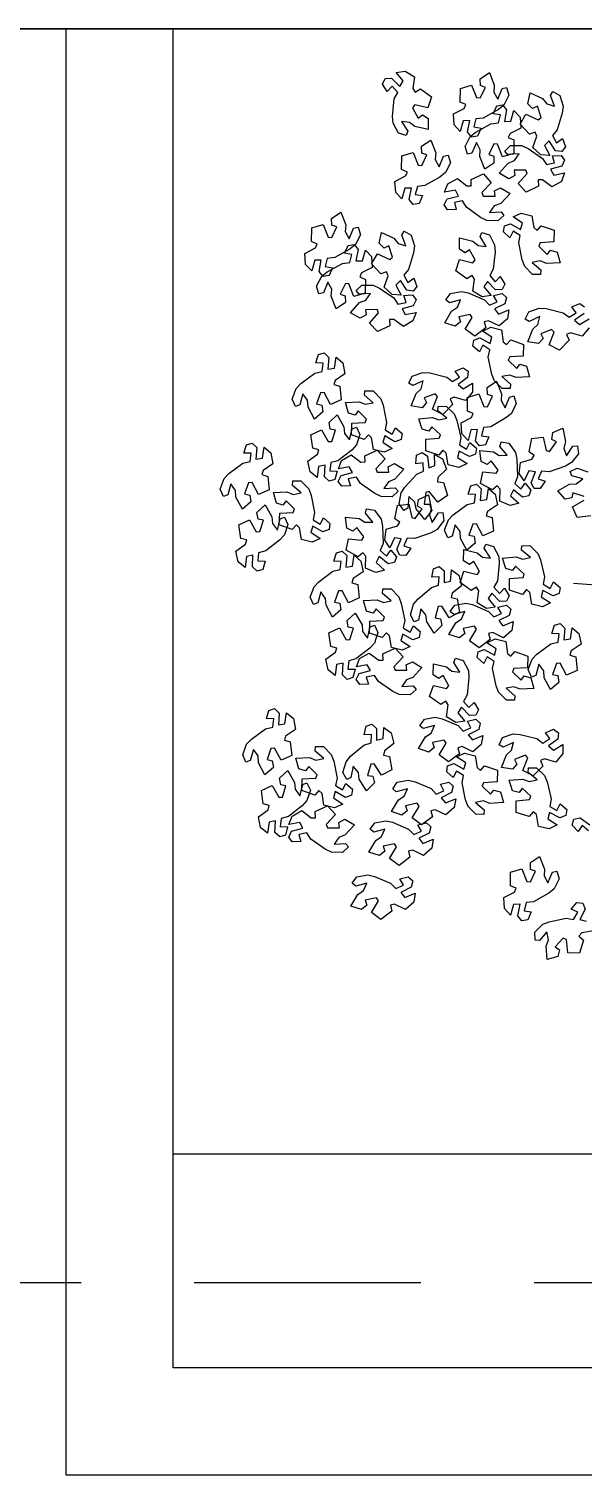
# Model space of a CAD drawing. Header units: centimetres. Extents: x 2004 to 13885, y -3131 to 5891.
# Drawn here: x 2764 to 2919.3, y 4113.3 to 4518.3 of the extents above; entities that cross this region are included whole.
import ezdxf

# ---------------------------------------------------------------- set-up
doc = ezdxf.new("R2010")
doc.units = ezdxf.units.CM
doc.linetypes.add('DASHED2', pattern=[9.525, 6.35, -3.175])
doc.layers.add('alberi', color=74, linetype='Continuous')

msp = doc.modelspace()

# ---------------------------------------------------------------- linework, layer by layer
for p, q in [((2004.42, 4518.3), (4004.42, 4518.3)), ((2854.42, 4518.3), (2354.42, 4518.3)), ((3004.42, 4518.3), (2504.42, 4518.3)), ((2774.42, 4113.3), (2774.42, 4518.3)), ((2904.42, 4518.3), (2804.42, 4518.3)), ((3004.42, 4518.3), (2904.42, 4518.3)), ((2804.42, 4203.3), (3154.42, 4203.3))]:
    msp.add_line(p, q)
at = {"linetype": 'DASHED2', "ltscale": 10}
msp.add_line((2143.61, 4167.23), (3877.69, 4167.23), dxfattribs=at)
for points in [[(3154.42, 4143.3), (3154.42, 4143.3), (2804.42, 4143.3), (2804.42, 4518.3)], [(3184.42, 4113.3), (3184.42, 4113.3), (2774.42, 4113.3), (2774.42, 4113.3)]]:
    msp.add_lwpolyline(points)
at = {"layer": 'alberi'}
for points in [[(2867.59, 4489.12), (2866.11, 4491.87), (2865.95, 4493.82), (2866.38, 4498.69), (2867.37, 4500.53), (2865.83, 4502.28), (2864.41, 4500.79), (2863.12, 4502.86), (2863.84, 4504.38), (2865.65, 4504.51), (2865.65, 4504.51), (2867.94, 4502.17), (2868.94, 4503.73), (2866.93, 4506.11), (2869.42, 4506.49), (2872.07, 4504.91), (2871.63, 4501.59), (2872.27, 4500.56), (2873.74, 4501.49), (2873.74, 4501.49), (2876.86, 4499.27), (2875.85, 4496.16), (2872.14, 4497.01), (2871.5, 4496.21), (2873.14, 4493.35), (2874.33, 4494.23), (2875.95, 4493.2), (2875.92, 4490.09), (2872.21, 4490.95), (2870.71, 4492.14), (2868.45, 4492.36), (2870.21, 4489.66), (2869.74, 4488.46)], [(2898.57, 4499.75), (2897.14, 4496.98), (2895.62, 4495.74), (2891.36, 4493.35), (2889.28, 4493.12), (2888.71, 4490.86), (2890.74, 4490.53), (2889.77, 4488.3), (2888.1, 4488.03), (2886.97, 4489.45), (2886.97, 4489.45), (2887.61, 4492.66), (2885.76, 4492.6), (2884.93, 4489.6), (2883.21, 4491.44), (2883.02, 4494.52), (2886, 4496.03), (2886.48, 4497.15), (2884.89, 4497.83), (2884.89, 4497.83), (2884.95, 4501.66), (2888.09, 4502.59), (2889.49, 4499.05), (2890.51, 4498.97), (2891.95, 4501.94), (2890.54, 4502.42), (2890.48, 4504.34), (2893.06, 4506.07), (2894.45, 4502.53), (2894.32, 4500.62), (2895.41, 4498.63), (2896.64, 4501.61), (2897.9, 4501.9)], [(2912.83, 4499.64), (2913.73, 4496.65), (2913.48, 4494.71), (2912.07, 4490.03), (2910.72, 4488.43), (2911.87, 4486.4), (2913.57, 4487.57), (2914.41, 4485.28), (2913.39, 4483.94), (2911.59, 4484.18), (2911.59, 4484.18), (2909.83, 4486.94), (2908.54, 4485.61), (2910.02, 4482.87), (2907.5, 4483.01), (2905.23, 4485.1), (2906.33, 4488.25), (2905.92, 4489.4), (2904.29, 4488.79), (2904.29, 4488.79), (2901.69, 4491.6), (2903.31, 4494.44), (2906.77, 4492.85), (2907.56, 4493.5), (2906.54, 4496.64), (2905.2, 4496.01), (2903.82, 4497.35), (2904.48, 4500.39), (2907.94, 4498.8), (2909.16, 4497.33), (2911.33, 4496.65), (2910.16, 4499.65), (2910.86, 4500.73)], [(2886.28, 4485.36), (2887.71, 4488.13), (2889.24, 4489.36), (2893.51, 4491.74), (2895.59, 4491.96), (2896.17, 4494.22), (2894.14, 4494.55), (2895.12, 4496.78), (2896.79, 4497.04), (2897.91, 4495.62), (2897.91, 4495.62), (2897.27, 4492.41), (2899.12, 4492.46), (2899.95, 4495.47), (2901.67, 4493.62), (2901.85, 4490.54), (2898.87, 4489.04), (2898.38, 4487.92), (2899.97, 4487.23), (2899.97, 4487.23), (2899.89, 4483.4), (2896.75, 4482.49), (2895.36, 4486.03), (2894.34, 4486.11), (2892.89, 4483.15), (2894.3, 4482.67), (2894.36, 4480.74), (2891.77, 4479.02), (2890.39, 4482.57), (2890.53, 4484.48), (2889.44, 4486.47), (2888.2, 4483.49), (2886.94, 4483.2)], [(2882.16, 4480.84), (2880.74, 4478.06), (2879.22, 4476.83), (2874.96, 4474.43), (2872.88, 4474.21), (2872.31, 4471.95), (2874.34, 4471.62), (2873.36, 4469.39), (2871.7, 4469.12), (2870.57, 4470.54), (2870.57, 4470.54), (2871.2, 4473.75), (2869.35, 4473.69), (2868.53, 4470.68), (2866.81, 4472.53), (2866.61, 4475.6), (2869.59, 4477.12), (2870.08, 4478.23), (2868.48, 4478.92), (2868.48, 4478.92), (2868.55, 4482.75), (2871.69, 4483.68), (2873.08, 4480.13), (2874.11, 4480.06), (2875.54, 4483.02), (2874.14, 4483.51), (2874.07, 4485.43), (2876.66, 4487.16), (2878.05, 4483.61), (2877.91, 4481.71), (2879.01, 4479.72), (2880.24, 4482.7), (2881.49, 4482.99)], [(2899, 4485.65), (2902.12, 4485.62), (2903.9, 4484.8), (2907.94, 4482.05), (2909.07, 4480.29), (2911.35, 4480.79), (2910.74, 4482.75), (2913.17, 4482.87), (2914.15, 4481.5), (2913.38, 4479.86), (2913.38, 4479.86), (2910.23, 4479), (2911.11, 4477.37), (2914.17, 4477.97), (2913.28, 4475.61), (2910.61, 4474.06), (2907.93, 4476.05), (2906.72, 4476), (2906.81, 4474.26), (2906.81, 4474.26), (2903.35, 4472.61), (2901.12, 4475.01), (2903.68, 4477.84), (2903.28, 4478.79), (2899.99, 4478.75), (2900.19, 4477.28), (2898.5, 4476.36), (2895.79, 4477.91), (2898.35, 4480.73), (2900.11, 4481.46), (2901.41, 4483.33), (2898.19, 4483.1), (2897.37, 4484.09)], [(2895.47, 4464.54), (2892.35, 4464.65), (2890.59, 4465.51), (2886.62, 4468.35), (2885.53, 4470.14), (2883.25, 4469.7), (2883.8, 4467.72), (2881.37, 4467.66), (2880.43, 4469.06), (2881.23, 4470.68), (2881.23, 4470.68), (2884.41, 4471.47), (2883.57, 4473.12), (2880.5, 4472.59), (2881.44, 4474.93), (2884.15, 4476.41), (2886.78, 4474.35), (2888, 4474.38), (2887.94, 4476.12), (2887.94, 4476.12), (2891.44, 4477.68), (2893.61, 4475.23), (2890.99, 4472.46), (2891.36, 4471.51), (2894.65, 4471.46), (2894.49, 4472.93), (2896.2, 4473.81), (2898.87, 4472.2), (2896.24, 4469.44), (2894.46, 4468.75), (2893.12, 4466.92), (2896.34, 4467.06), (2897.14, 4466.05)], [(2856.92, 4460.67), (2855.5, 4457.89), (2853.98, 4456.66), (2849.72, 4454.26), (2847.64, 4454.03), (2847.07, 4451.78), (2849.1, 4451.44), (2848.12, 4449.21), (2846.46, 4448.95), (2845.33, 4450.37), (2845.33, 4450.37), (2845.96, 4453.58), (2844.11, 4453.52), (2843.29, 4450.51), (2841.57, 4452.35), (2841.37, 4455.43), (2844.35, 4456.95), (2844.84, 4458.06), (2843.24, 4458.75), (2843.24, 4458.75), (2843.31, 4462.57), (2846.45, 4463.5), (2847.85, 4459.96), (2848.87, 4459.89), (2850.3, 4462.85), (2848.9, 4463.33), (2848.83, 4465.25), (2851.42, 4466.98), (2852.81, 4463.44), (2852.68, 4461.53), (2853.77, 4459.54), (2855, 4462.52), (2856.26, 4462.82)], [(2905.18, 4449.55), (2902.98, 4451.76), (2902.28, 4453.59), (2901.32, 4458.38), (2901.74, 4460.43), (2899.77, 4461.67), (2898.83, 4459.84), (2897.01, 4461.46), (2897.27, 4463.12), (2898.97, 4463.76), (2898.97, 4463.76), (2901.83, 4462.16), (2902.34, 4463.94), (2899.74, 4465.66), (2902.02, 4466.72), (2905.01, 4465.95), (2905.53, 4462.65), (2906.44, 4461.85), (2907.58, 4463.15), (2907.58, 4463.15), (2911.21, 4461.91), (2911.12, 4458.63), (2907.32, 4458.4), (2906.93, 4457.45), (2909.31, 4455.17), (2910.2, 4456.35), (2912.04, 4455.82), (2912.89, 4452.83), (2909.09, 4452.6), (2907.32, 4453.32), (2905.09, 4452.89), (2907.54, 4450.8), (2907.43, 4449.52)], [(2871.19, 4460.55), (2872.08, 4457.57), (2871.84, 4455.62), (2870.42, 4450.94), (2869.08, 4449.34), (2870.23, 4447.32), (2871.92, 4448.48), (2872.76, 4446.2), (2871.75, 4444.85), (2869.95, 4445.1), (2869.95, 4445.1), (2868.19, 4447.85), (2866.89, 4446.53), (2868.38, 4443.78), (2865.86, 4443.93), (2863.59, 4446.01), (2864.69, 4449.17), (2864.27, 4450.31), (2862.65, 4449.7), (2862.65, 4449.7), (2860.04, 4452.51), (2861.67, 4455.35), (2865.13, 4453.76), (2865.91, 4454.42), (2864.9, 4457.55), (2863.55, 4456.92), (2862.17, 4458.26), (2862.84, 4461.3), (2866.3, 4459.71), (2867.52, 4458.24), (2869.69, 4457.56), (2868.51, 4460.56), (2869.22, 4461.64)], [(2893.07, 4460.63), (2894.53, 4457.87), (2894.66, 4455.92), (2894.17, 4451.05), (2893.16, 4449.22), (2894.68, 4447.46), (2896.12, 4448.93), (2897.38, 4446.85), (2896.64, 4445.33), (2894.83, 4445.23), (2894.83, 4445.23), (2892.57, 4447.59), (2891.56, 4446.04), (2893.54, 4443.64), (2891.04, 4443.29), (2888.41, 4444.9), (2888.89, 4448.21), (2888.26, 4449.25), (2886.78, 4448.34), (2886.78, 4448.34), (2883.68, 4450.59), (2884.73, 4453.7), (2888.43, 4452.8), (2889.08, 4453.59), (2887.48, 4456.47), (2886.28, 4455.6), (2884.67, 4456.65), (2884.74, 4459.76), (2888.44, 4458.86), (2889.92, 4457.66), (2892.18, 4457.41), (2890.45, 4460.13), (2890.93, 4461.32)], [(2844.64, 4446.27), (2846.07, 4449.04), (2847.6, 4450.27), (2851.87, 4452.65), (2853.95, 4452.87), (2854.53, 4455.13), (2852.5, 4455.47), (2853.48, 4457.69), (2855.14, 4457.95), (2856.27, 4456.53), (2856.27, 4456.53), (2855.62, 4453.32), (2857.47, 4453.38), (2858.31, 4456.38), (2860.02, 4454.53), (2860.21, 4451.45), (2857.22, 4449.95), (2856.73, 4448.84), (2858.32, 4448.14), (2858.32, 4448.14), (2858.25, 4444.32), (2855.1, 4443.4), (2853.72, 4446.95), (2852.7, 4447.02), (2851.25, 4444.06), (2852.65, 4443.58), (2852.71, 4441.66), (2850.12, 4439.93), (2848.74, 4443.48), (2848.88, 4445.39), (2847.8, 4447.38), (2846.56, 4444.41), (2845.3, 4444.12)], [(2857.35, 4446.57), (2860.47, 4446.53), (2862.26, 4445.71), (2866.3, 4442.97), (2867.43, 4441.21), (2869.71, 4441.7), (2869.1, 4443.67), (2871.53, 4443.79), (2872.51, 4442.42), (2871.74, 4440.77), (2871.74, 4440.77), (2868.59, 4439.91), (2869.46, 4438.28), (2872.52, 4438.88), (2871.64, 4436.52), (2868.97, 4434.98), (2866.29, 4436.97), (2865.07, 4436.91), (2865.17, 4435.17), (2865.17, 4435.17), (2861.71, 4433.53), (2859.48, 4435.92), (2862.03, 4438.75), (2861.64, 4439.7), (2858.35, 4439.66), (2858.54, 4438.19), (2856.85, 4437.28), (2854.15, 4438.82), (2856.7, 4441.64), (2858.47, 4442.37), (2859.76, 4444.24), (2856.55, 4444.02), (2855.73, 4445.01)], [(2882.19, 4444.24), (2885.26, 4444.81), (2887.16, 4444.35), (2891.66, 4442.43), (2893.11, 4440.92), (2895.24, 4441.85), (2894.27, 4443.66), (2896.63, 4444.24), (2897.86, 4443.09), (2897.42, 4441.33), (2897.42, 4441.33), (2894.49, 4439.88), (2895.67, 4438.44), (2898.55, 4439.62), (2898.14, 4437.14), (2895.82, 4435.11), (2892.8, 4436.54), (2891.62, 4436.25), (2892.05, 4434.57), (2892.05, 4434.57), (2888.97, 4432.29), (2886.32, 4434.21), (2888.28, 4437.48), (2887.72, 4438.33), (2884.49, 4437.66), (2884.97, 4436.26), (2883.48, 4435.03), (2880.54, 4436.03), (2882.5, 4439.29), (2884.09, 4440.35), (2885, 4442.43), (2881.89, 4441.59), (2880.89, 4442.4)], [(2896.63, 4417.59), (2894.43, 4419.8), (2893.73, 4421.63), (2892.77, 4426.42), (2893.2, 4428.47), (2891.23, 4429.71), (2890.28, 4427.88), (2888.46, 4429.5), (2888.72, 4431.16), (2890.42, 4431.8), (2890.42, 4431.8), (2893.28, 4430.2), (2893.79, 4431.98), (2891.19, 4433.7), (2893.48, 4434.76), (2896.46, 4434), (2896.98, 4430.69), (2897.89, 4429.89), (2899.04, 4431.19), (2899.04, 4431.19), (2902.66, 4429.95), (2902.57, 4426.67), (2898.77, 4426.44), (2898.38, 4425.49), (2900.76, 4423.21), (2901.65, 4424.39), (2903.5, 4423.87), (2904.35, 4420.87), (2900.55, 4420.64), (2898.77, 4421.36), (2896.54, 4420.93), (2898.99, 4418.84), (2898.89, 4417.56)], [(2837.81, 4414.64), (2838.88, 4417.57), (2840.24, 4418.98), (2844.18, 4421.88), (2846.21, 4422.35), (2846.5, 4424.67), (2844.45, 4424.75), (2845.14, 4427.08), (2846.76, 4427.55), (2848.05, 4426.28), (2848.05, 4426.28), (2847.82, 4423.01), (2849.65, 4423.3), (2850.1, 4426.39), (2852.03, 4424.77), (2852.6, 4421.74), (2849.83, 4419.87), (2849.48, 4418.7), (2851.15, 4418.22), (2851.15, 4418.22), (2851.55, 4414.41), (2848.55, 4413.1), (2846.73, 4416.45), (2845.71, 4416.4), (2844.65, 4413.28), (2846.1, 4412.97), (2846.4, 4411.07), (2844.05, 4409.04), (2842.23, 4412.39), (2842.13, 4414.3), (2840.8, 4416.14), (2839.94, 4413.03), (2838.73, 4412.58)], [(2871.46, 4421.08), (2874.4, 4422.12), (2876.36, 4421.98), (2881.1, 4420.81), (2882.77, 4419.55), (2884.74, 4420.8), (2883.48, 4422.43), (2885.72, 4423.39), (2887.12, 4422.44), (2886.97, 4420.64), (2886.97, 4420.64), (2884.31, 4418.73), (2885.69, 4417.51), (2888.36, 4419.13), (2888.35, 4416.61), (2886.38, 4414.24), (2883.17, 4415.17), (2882.05, 4414.7), (2882.74, 4413.1), (2882.74, 4413.1), (2880.07, 4410.36), (2877.15, 4411.83), (2878.56, 4415.37), (2877.87, 4416.12), (2874.79, 4414.95), (2875.48, 4413.64), (2874.22, 4412.19), (2871.15, 4412.7), (2872.56, 4416.23), (2873.96, 4417.53), (2874.53, 4419.73), (2871.59, 4418.41), (2870.48, 4419.05)], [(2900.62, 4413.39), (2899.23, 4410.6), (2897.72, 4409.34), (2893.5, 4406.89), (2891.42, 4406.64), (2890.88, 4404.37), (2892.91, 4404.07), (2891.97, 4401.82), (2890.31, 4401.54), (2889.16, 4402.94), (2889.16, 4402.94), (2889.75, 4406.16), (2887.9, 4406.07), (2887.12, 4403.06), (2885.37, 4404.88), (2885.14, 4407.95), (2888.1, 4409.51), (2888.57, 4410.63), (2886.96, 4411.29), (2886.96, 4411.29), (2886.98, 4415.12), (2890.11, 4416.09), (2891.55, 4412.57), (2892.57, 4412.51), (2893.97, 4415.49), (2892.56, 4415.95), (2892.46, 4417.87), (2895.03, 4419.64), (2896.46, 4416.11), (2896.36, 4414.2), (2897.48, 4412.23), (2898.67, 4415.22), (2899.92, 4415.54)], [(2860.45, 4416.94), (2862.64, 4414.72), (2863.34, 4412.89), (2864.28, 4408.09), (2863.85, 4406.05), (2865.82, 4404.8), (2866.77, 4406.62), (2868.58, 4405), (2868.31, 4403.34), (2866.61, 4402.71), (2866.61, 4402.71), (2863.76, 4404.31), (2863.24, 4402.53), (2865.84, 4400.81), (2863.55, 4399.75), (2860.57, 4400.53), (2860.06, 4403.83), (2859.15, 4404.64), (2858, 4403.34), (2858, 4403.34), (2854.38, 4404.6), (2854.48, 4407.87), (2858.29, 4408.09), (2858.67, 4409.04), (2856.31, 4411.33), (2855.41, 4410.15), (2853.57, 4410.69), (2852.73, 4413.68), (2856.53, 4413.9), (2858.3, 4413.17), (2860.53, 4413.59), (2858.09, 4415.69), (2858.2, 4416.98)], [(2880.96, 4412.61), (2883.21, 4410.46), (2883.96, 4408.64), (2885.04, 4403.88), (2884.66, 4401.82), (2886.66, 4400.63), (2887.56, 4402.48), (2889.42, 4400.91), (2889.2, 4399.24), (2887.52, 4398.56), (2887.52, 4398.56), (2884.62, 4400.08), (2884.15, 4398.29), (2886.8, 4396.64), (2884.54, 4395.52), (2881.54, 4396.21), (2880.93, 4399.5), (2880.01, 4400.29), (2878.89, 4398.95), (2878.89, 4398.95), (2875.24, 4400.11), (2875.25, 4403.38), (2879.04, 4403.71), (2879.4, 4404.67), (2876.97, 4406.89), (2876.11, 4405.68), (2874.25, 4406.17), (2873.33, 4409.14), (2877.12, 4409.46), (2878.91, 4408.79), (2881.13, 4409.27), (2878.63, 4411.3), (2878.7, 4412.58)], [(2856.8, 4404.75), (2855.8, 4401.8), (2854.47, 4400.36), (2850.61, 4397.36), (2848.59, 4396.83), (2848.35, 4394.51), (2850.41, 4394.48), (2849.77, 4392.13), (2848.17, 4391.63), (2846.84, 4392.86), (2846.84, 4392.86), (2847, 4396.13), (2845.18, 4395.8), (2844.8, 4392.71), (2842.83, 4394.28), (2842.19, 4397.29), (2844.91, 4399.23), (2845.23, 4400.4), (2843.55, 4400.85), (2843.55, 4400.85), (2843.05, 4404.64), (2846.02, 4406.02), (2847.92, 4402.72), (2848.94, 4402.8), (2849.93, 4405.94), (2848.47, 4406.21), (2848.12, 4408.1), (2850.42, 4410.2), (2852.32, 4406.9), (2852.47, 4404.99), (2853.84, 4403.18), (2854.62, 4406.31), (2855.82, 4406.79)], [(2918.01, 4399.32), (2916.12, 4396.84), (2914.41, 4395.89), (2909.8, 4394.27), (2907.71, 4394.41), (2906.75, 4392.29), (2908.69, 4391.61), (2907.34, 4389.58), (2905.66, 4389.61), (2904.79, 4391.21), (2904.79, 4391.21), (2905.98, 4394.25), (2904.15, 4394.52), (2902.81, 4391.7), (2901.44, 4393.82), (2901.78, 4396.88), (2904.98, 4397.85), (2905.66, 4398.87), (2904.21, 4399.82), (2904.21, 4399.82), (2904.94, 4403.58), (2908.19, 4403.94), (2908.95, 4400.21), (2909.94, 4399.96), (2911.87, 4402.63), (2910.58, 4403.35), (2910.84, 4405.25), (2913.69, 4406.5), (2914.44, 4402.77), (2913.98, 4400.92), (2914.71, 4398.77), (2916.44, 4401.49), (2917.73, 4401.56)], [(2898.55, 4402.25), (2900.36, 4399.7), (2900.76, 4397.78), (2900.92, 4392.9), (2900.17, 4390.95), (2901.91, 4389.4), (2903.14, 4391.05), (2904.67, 4389.16), (2904.14, 4387.56), (2902.36, 4387.21), (2902.36, 4387.21), (2899.8, 4389.25), (2899, 4387.58), (2901.29, 4385.46), (2898.86, 4384.79), (2896.04, 4386.03), (2896.07, 4389.37), (2895.3, 4390.32), (2893.96, 4389.22), (2893.96, 4389.22), (2890.59, 4391.04), (2891.21, 4394.25), (2895, 4393.86), (2895.54, 4394.74), (2893.57, 4397.38), (2892.49, 4396.35), (2890.76, 4397.17), (2890.41, 4400.27), (2894.2, 4399.87), (2895.83, 4398.87), (2898.1, 4398.93), (2896.02, 4401.39), (2896.34, 4402.64)], [(2817.62, 4389.42), (2818.69, 4392.35), (2820.05, 4393.76), (2823.99, 4396.66), (2826.02, 4397.14), (2826.31, 4399.45), (2824.26, 4399.53), (2824.95, 4401.86), (2826.57, 4402.33), (2827.86, 4401.06), (2827.86, 4401.06), (2827.63, 4397.8), (2829.46, 4398.08), (2829.91, 4401.17), (2831.84, 4399.55), (2832.41, 4396.52), (2829.64, 4394.65), (2829.29, 4393.49), (2830.96, 4393), (2830.96, 4393), (2831.36, 4389.19), (2828.36, 4387.89), (2826.54, 4391.23), (2825.52, 4391.18), (2824.45, 4388.06), (2825.91, 4387.76), (2826.21, 4385.86), (2823.86, 4383.82), (2822.04, 4387.17), (2821.94, 4389.08), (2820.61, 4390.92), (2819.75, 4387.81), (2818.54, 4387.37)], [(2865.83, 4387.27), (2862.71, 4387.35), (2860.93, 4388.18), (2856.92, 4390.97), (2855.82, 4392.75), (2853.53, 4392.28), (2854.12, 4390.31), (2851.68, 4390.21), (2850.72, 4391.59), (2851.51, 4393.23), (2851.51, 4393.23), (2854.67, 4394.06), (2853.81, 4395.7), (2850.75, 4395.13), (2851.66, 4397.48), (2854.35, 4399), (2857.01, 4396.97), (2858.22, 4397.02), (2858.14, 4398.75), (2858.14, 4398.75), (2861.62, 4400.36), (2863.82, 4397.94), (2861.24, 4395.14), (2861.62, 4394.19), (2864.91, 4394.18), (2864.73, 4395.66), (2866.43, 4396.55), (2869.12, 4394.98), (2866.53, 4392.19), (2864.76, 4391.48), (2863.44, 4389.63), (2866.66, 4389.81), (2867.47, 4388.81)], [(2867.82, 4385.29), (2868.32, 4388.37), (2869.39, 4390.01), (2872.71, 4393.6), (2874.62, 4394.45), (2874.47, 4396.77), (2872.44, 4396.47), (2872.68, 4398.89), (2874.19, 4399.65), (2875.7, 4398.65), (2875.7, 4398.65), (2876.08, 4395.4), (2877.82, 4396.02), (2877.69, 4399.14), (2879.89, 4397.91), (2881.01, 4395.04), (2878.64, 4392.69), (2878.52, 4391.48), (2880.25, 4391.31), (2880.25, 4391.31), (2881.36, 4387.65), (2878.66, 4385.8), (2876.24, 4388.75), (2875.25, 4388.5), (2874.79, 4385.24), (2876.27, 4385.21), (2876.93, 4383.4), (2875, 4380.96), (2872.59, 4383.91), (2872.13, 4385.77), (2870.48, 4387.32), (2870.22, 4384.11), (2869.11, 4383.45)], [(2840.26, 4391.72), (2842.45, 4389.5), (2843.15, 4387.67), (2844.09, 4382.87), (2843.66, 4380.83), (2845.63, 4379.58), (2846.57, 4381.41), (2848.39, 4379.78), (2848.12, 4378.12), (2846.42, 4377.49), (2846.42, 4377.49), (2843.57, 4379.09), (2843.05, 4377.32), (2845.65, 4375.59), (2843.36, 4374.54), (2840.38, 4375.31), (2839.87, 4378.62), (2838.96, 4379.43), (2837.81, 4378.13), (2837.81, 4378.13), (2834.19, 4379.38), (2834.29, 4382.66), (2838.1, 4382.88), (2838.48, 4383.82), (2836.12, 4386.11), (2835.22, 4384.93), (2833.37, 4385.47), (2832.54, 4388.46), (2836.34, 4388.68), (2838.11, 4387.96), (2840.34, 4388.37), (2837.89, 4390.47), (2838.01, 4391.76)], [(2880.52, 4377.88), (2881.59, 4380.81), (2882.95, 4382.22), (2886.89, 4385.12), (2888.92, 4385.6), (2889.21, 4387.91), (2887.16, 4387.99), (2887.85, 4390.32), (2889.47, 4390.79), (2890.76, 4389.52), (2890.76, 4389.52), (2890.53, 4386.26), (2892.36, 4386.54), (2892.81, 4389.63), (2894.74, 4388.01), (2895.31, 4384.98), (2892.54, 4383.11), (2892.19, 4381.94), (2893.86, 4381.46), (2893.86, 4381.46), (2894.26, 4377.65), (2891.26, 4376.34), (2889.44, 4379.69), (2888.42, 4379.64), (2887.35, 4376.52), (2888.81, 4376.21), (2889.11, 4374.32), (2886.76, 4372.28), (2884.94, 4375.63), (2884.84, 4377.54), (2883.51, 4379.38), (2882.65, 4376.27), (2881.44, 4375.82)], [(2880.35, 4380.6), (2878.46, 4378.12), (2876.75, 4377.17), (2872.13, 4375.55), (2870.05, 4375.69), (2869.09, 4373.57), (2871.03, 4372.89), (2869.68, 4370.86), (2868, 4370.89), (2867.13, 4372.49), (2867.13, 4372.49), (2868.32, 4375.54), (2866.49, 4375.8), (2865.15, 4372.98), (2863.78, 4375.1), (2864.12, 4378.16), (2867.32, 4379.13), (2868, 4380.15), (2866.54, 4381.1), (2866.54, 4381.1), (2867.28, 4384.86), (2870.53, 4385.22), (2871.29, 4381.49), (2872.28, 4381.24), (2874.21, 4383.91), (2872.91, 4384.63), (2873.18, 4386.53), (2876.03, 4387.79), (2876.78, 4384.05), (2876.32, 4382.2), (2877.05, 4380.05), (2878.78, 4382.77), (2880.07, 4382.84)], [(2836.61, 4379.54), (2835.61, 4376.58), (2834.28, 4375.14), (2830.42, 4372.14), (2828.4, 4371.61), (2828.16, 4369.3), (2830.22, 4369.27), (2829.58, 4366.92), (2827.98, 4366.41), (2826.65, 4367.65), (2826.65, 4367.65), (2826.81, 4370.91), (2824.99, 4370.58), (2824.61, 4367.49), (2822.64, 4369.06), (2822, 4372.07), (2824.72, 4374.01), (2825.04, 4375.18), (2823.36, 4375.63), (2823.36, 4375.63), (2822.86, 4379.43), (2825.83, 4380.8), (2827.73, 4377.5), (2828.75, 4377.58), (2829.74, 4380.73), (2828.28, 4381), (2827.93, 4382.89), (2830.23, 4384.98), (2832.13, 4381.68), (2832.28, 4379.77), (2833.65, 4377.97), (2834.43, 4381.09), (2835.63, 4381.57)], [(2860.89, 4383.53), (2862.7, 4380.98), (2863.1, 4379.06), (2863.26, 4374.18), (2862.5, 4372.23), (2864.25, 4370.68), (2865.48, 4372.33), (2867.01, 4370.44), (2866.48, 4368.84), (2864.7, 4368.49), (2864.7, 4368.49), (2862.14, 4370.53), (2861.34, 4368.86), (2863.63, 4366.74), (2861.2, 4366.07), (2858.38, 4367.31), (2858.41, 4370.65), (2857.64, 4371.6), (2856.3, 4370.5), (2856.3, 4370.5), (2852.93, 4372.32), (2853.55, 4375.53), (2857.34, 4375.14), (2857.87, 4376.02), (2855.9, 4378.66), (2854.83, 4377.63), (2853.1, 4378.46), (2852.75, 4381.55), (2856.53, 4381.15), (2858.17, 4380.15), (2860.44, 4380.21), (2858.36, 4382.67), (2858.67, 4383.92)], [(2894.27, 4373.35), (2895.72, 4370.59), (2895.86, 4368.63), (2895.37, 4363.77), (2894.36, 4361.94), (2895.88, 4360.17), (2897.31, 4361.64), (2898.58, 4359.56), (2897.84, 4358.05), (2896.03, 4357.94), (2896.03, 4357.94), (2893.77, 4360.31), (2892.75, 4358.76), (2894.74, 4356.35), (2892.24, 4356.01), (2889.61, 4357.62), (2890.09, 4360.93), (2889.45, 4361.96), (2887.97, 4361.05), (2887.97, 4361.05), (2884.88, 4363.31), (2885.93, 4366.41), (2889.63, 4365.52), (2890.27, 4366.31), (2888.68, 4369.19), (2887.48, 4368.32), (2885.86, 4369.37), (2885.93, 4372.48), (2889.63, 4371.58), (2891.12, 4370.37), (2893.37, 4370.13), (2891.64, 4372.84), (2892.12, 4374.04)], [(2842.85, 4359.16), (2843.93, 4362.09), (2845.29, 4363.5), (2849.22, 4366.4), (2851.26, 4366.88), (2851.55, 4369.19), (2849.49, 4369.27), (2850.19, 4371.6), (2851.81, 4372.07), (2853.1, 4370.8), (2853.1, 4370.8), (2852.87, 4367.54), (2854.7, 4367.82), (2855.15, 4370.91), (2857.08, 4369.29), (2857.65, 4366.26), (2854.88, 4364.39), (2854.53, 4363.22), (2856.2, 4362.74), (2856.2, 4362.74), (2856.6, 4358.93), (2853.6, 4357.62), (2851.78, 4360.97), (2850.76, 4360.92), (2849.69, 4357.8), (2851.14, 4357.49), (2851.45, 4355.6), (2849.09, 4353.56), (2847.28, 4356.91), (2847.18, 4358.82), (2845.85, 4360.66), (2844.99, 4357.55), (2843.78, 4357.1)], [(2904.41, 4373.59), (2906.66, 4371.43), (2907.41, 4369.62), (2908.49, 4364.86), (2908.11, 4362.8), (2910.12, 4361.61), (2911.01, 4363.46), (2912.87, 4361.89), (2912.65, 4360.22), (2910.97, 4359.54), (2910.97, 4359.54), (2908.08, 4361.06), (2907.6, 4359.27), (2910.25, 4357.62), (2907.99, 4356.5), (2904.99, 4357.19), (2904.39, 4360.48), (2903.46, 4361.27), (2902.34, 4359.93), (2902.34, 4359.93), (2898.69, 4361.09), (2898.7, 4364.36), (2902.5, 4364.69), (2902.86, 4365.65), (2900.43, 4367.87), (2899.56, 4366.66), (2897.7, 4367.15), (2896.78, 4370.12), (2900.58, 4370.44), (2902.36, 4369.77), (2904.58, 4370.25), (2902.08, 4372.28), (2902.16, 4373.56)], [(2870.96, 4354.22), (2871.84, 4357.22), (2873.1, 4358.72), (2876.83, 4361.88), (2878.83, 4362.49), (2878.96, 4364.82), (2876.91, 4364.76), (2877.44, 4367.13), (2879.02, 4367.71), (2880.4, 4366.53), (2880.4, 4366.53), (2880.39, 4363.26), (2882.19, 4363.67), (2882.44, 4366.78), (2884.47, 4365.29), (2885.25, 4362.31), (2882.61, 4360.25), (2882.34, 4359.07), (2884.03, 4358.7), (2884.03, 4358.7), (2884.7, 4354.92), (2881.79, 4353.42), (2879.75, 4356.64), (2878.73, 4356.51), (2877.88, 4353.33), (2879.35, 4353.12), (2879.78, 4351.25), (2877.57, 4349.06), (2875.53, 4352.28), (2875.3, 4354.18), (2873.85, 4355.92), (2873.21, 4352.76), (2872.03, 4352.24)], [(2865.5, 4361.46), (2867.69, 4359.24), (2868.39, 4357.41), (2869.33, 4352.61), (2868.9, 4350.57), (2870.86, 4349.32), (2871.81, 4351.14), (2873.63, 4349.52), (2873.36, 4347.86), (2871.66, 4347.23), (2871.66, 4347.23), (2868.81, 4348.83), (2868.29, 4347.06), (2870.89, 4345.33), (2868.6, 4344.28), (2865.61, 4345.05), (2865.1, 4348.36), (2864.2, 4349.17), (2863.05, 4347.87), (2863.05, 4347.87), (2859.43, 4349.12), (2859.53, 4352.4), (2863.33, 4352.62), (2863.72, 4353.56), (2861.35, 4355.85), (2860.46, 4354.67), (2858.61, 4355.21), (2857.78, 4358.2), (2861.58, 4358.42), (2863.35, 4357.7), (2865.58, 4358.11), (2863.13, 4360.21), (2863.25, 4361.5)], [(2861.85, 4349.28), (2860.85, 4346.32), (2859.52, 4344.88), (2855.66, 4341.88), (2853.64, 4341.35), (2853.4, 4339.03), (2855.46, 4339.01), (2854.82, 4336.66), (2853.22, 4336.15), (2851.89, 4337.39), (2851.89, 4337.39), (2852.05, 4340.65), (2850.22, 4340.32), (2849.85, 4337.23), (2847.88, 4338.8), (2847.23, 4341.81), (2849.96, 4343.75), (2850.28, 4344.92), (2848.6, 4345.37), (2848.6, 4345.37), (2848.1, 4349.16), (2851.07, 4350.54), (2852.97, 4347.24), (2853.99, 4347.32), (2854.98, 4350.47), (2853.52, 4350.73), (2853.17, 4352.63), (2855.47, 4354.72), (2857.37, 4351.42), (2857.52, 4349.51), (2858.89, 4347.7), (2859.67, 4350.83), (2860.87, 4351.31)], [(2883.39, 4356.96), (2886.45, 4357.52), (2888.36, 4357.07), (2892.86, 4355.15), (2894.3, 4353.64), (2896.44, 4354.56), (2895.47, 4356.37), (2897.83, 4356.96), (2899.05, 4355.81), (2898.62, 4354.04), (2898.62, 4354.04), (2895.69, 4352.59), (2896.86, 4351.16), (2899.75, 4352.34), (2899.34, 4349.85), (2897.01, 4347.82), (2894, 4349.26), (2892.82, 4348.97), (2893.25, 4347.28), (2893.25, 4347.28), (2890.17, 4345), (2887.52, 4346.93), (2889.48, 4350.19), (2888.91, 4351.05), (2885.69, 4350.38), (2886.16, 4348.97), (2884.68, 4347.75), (2881.73, 4348.74), (2883.69, 4352.01), (2885.29, 4353.06), (2886.2, 4355.14), (2883.09, 4354.3), (2882.09, 4355.12)], [(2903.97, 4338.86), (2905.04, 4341.79), (2906.4, 4343.2), (2910.34, 4346.1), (2912.37, 4346.58), (2912.66, 4348.89), (2910.61, 4348.97), (2911.3, 4351.3), (2912.92, 4351.77), (2914.22, 4350.5), (2914.22, 4350.5), (2913.98, 4347.24), (2915.81, 4347.52), (2916.26, 4350.61), (2918.19, 4348.99), (2918.76, 4345.96), (2915.99, 4344.09), (2915.64, 4342.92), (2917.31, 4342.44), (2917.31, 4342.44), (2917.71, 4338.63), (2914.71, 4337.32), (2912.89, 4340.67), (2911.87, 4340.62), (2910.81, 4337.5), (2912.26, 4337.19), (2912.56, 4335.29), (2910.21, 4333.26), (2908.39, 4336.61), (2908.29, 4338.52), (2906.96, 4340.36), (2906.11, 4337.25), (2904.9, 4336.8)], [(2897.83, 4330.31), (2895.63, 4332.52), (2894.93, 4334.35), (2893.97, 4339.14), (2894.4, 4341.19), (2892.42, 4342.43), (2891.48, 4340.6), (2889.66, 4342.22), (2889.92, 4343.88), (2891.62, 4344.52), (2891.62, 4344.52), (2894.48, 4342.92), (2894.99, 4344.7), (2892.39, 4346.41), (2894.67, 4347.48), (2897.66, 4346.71), (2898.18, 4343.41), (2899.09, 4342.6), (2900.23, 4343.91), (2900.23, 4343.91), (2903.86, 4342.66), (2903.77, 4339.39), (2899.97, 4339.16), (2899.58, 4338.21), (2901.96, 4335.93), (2902.85, 4337.11), (2904.7, 4336.58), (2905.54, 4333.59), (2901.74, 4333.36), (2899.97, 4334.08), (2897.74, 4333.65), (2900.19, 4331.56), (2900.08, 4330.28)], [(2870.87, 4331.79), (2867.76, 4331.87), (2865.98, 4332.7), (2861.97, 4335.5), (2860.86, 4337.27), (2858.58, 4336.8), (2859.17, 4334.83), (2856.73, 4334.74), (2855.77, 4336.12), (2856.56, 4337.75), (2856.56, 4337.75), (2859.72, 4338.58), (2858.86, 4340.22), (2855.79, 4339.65), (2856.71, 4342), (2859.39, 4343.52), (2862.05, 4341.49), (2863.27, 4341.54), (2863.19, 4343.28), (2863.19, 4343.28), (2866.67, 4344.88), (2868.87, 4342.46), (2866.29, 4339.66), (2866.67, 4338.71), (2869.96, 4338.71), (2869.78, 4340.18), (2871.48, 4341.08), (2874.17, 4339.5), (2871.58, 4336.71), (2869.81, 4336), (2868.49, 4334.15), (2871.71, 4334.34), (2872.52, 4333.33)], [(2885.72, 4341.39), (2887.18, 4338.63), (2887.31, 4336.68), (2886.82, 4331.81), (2885.81, 4329.98), (2887.33, 4328.22), (2888.77, 4329.69), (2890.03, 4327.61), (2889.29, 4326.09), (2887.48, 4325.98), (2887.48, 4325.98), (2885.22, 4328.35), (2884.21, 4326.8), (2886.19, 4324.39), (2883.7, 4324.05), (2881.07, 4325.66), (2881.54, 4328.97), (2880.91, 4330.01), (2879.43, 4329.1), (2879.43, 4329.1), (2876.33, 4331.35), (2877.38, 4334.45), (2881.08, 4333.56), (2881.73, 4334.35), (2880.13, 4337.23), (2878.93, 4336.36), (2877.32, 4337.41), (2877.39, 4340.52), (2881.09, 4339.62), (2882.57, 4338.41), (2884.83, 4338.17), (2883.1, 4340.89), (2883.58, 4342.08)], [(2823.93, 4315.03), (2825, 4317.96), (2826.36, 4319.37), (2830.3, 4322.27), (2832.33, 4322.75), (2832.62, 4325.06), (2830.57, 4325.14), (2831.26, 4327.47), (2832.88, 4327.94), (2834.17, 4326.67), (2834.17, 4326.67), (2833.94, 4323.41), (2835.77, 4323.69), (2836.22, 4326.78), (2838.15, 4325.16), (2838.72, 4322.13), (2835.95, 4320.26), (2835.6, 4319.09), (2837.27, 4318.61), (2837.27, 4318.61), (2837.67, 4314.8), (2834.67, 4313.49), (2832.85, 4316.84), (2831.83, 4316.79), (2830.76, 4313.67), (2832.22, 4313.36), (2832.52, 4311.47), (2830.17, 4309.43), (2828.35, 4312.78), (2828.25, 4314.69), (2826.92, 4316.53), (2826.06, 4313.42), (2824.85, 4312.97)], [(2874.84, 4325), (2877.91, 4325.56), (2879.81, 4325.11), (2884.31, 4323.19), (2885.76, 4321.68), (2887.9, 4322.6), (2886.92, 4324.42), (2889.28, 4325), (2890.51, 4323.85), (2890.07, 4322.09), (2890.07, 4322.09), (2887.14, 4320.63), (2888.32, 4319.2), (2891.2, 4320.38), (2890.79, 4317.89), (2888.47, 4315.86), (2885.45, 4317.3), (2884.27, 4317.01), (2884.7, 4315.33), (2884.7, 4315.33), (2881.62, 4313.04), (2878.97, 4314.97), (2880.93, 4318.23), (2880.37, 4319.09), (2877.14, 4318.42), (2877.62, 4317.02), (2876.13, 4315.79), (2873.19, 4316.78), (2875.15, 4320.05), (2876.74, 4321.1), (2877.65, 4323.18), (2874.54, 4322.34), (2873.54, 4323.16)], [(2852.04, 4310.09), (2852.91, 4313.09), (2854.17, 4314.59), (2857.9, 4317.75), (2859.9, 4318.36), (2860.03, 4320.69), (2857.98, 4320.63), (2858.51, 4323), (2860.1, 4323.58), (2861.47, 4322.4), (2861.47, 4322.4), (2861.46, 4319.13), (2863.26, 4319.54), (2863.51, 4322.65), (2865.54, 4321.16), (2866.32, 4318.18), (2863.68, 4316.12), (2863.41, 4314.94), (2865.11, 4314.57), (2865.11, 4314.57), (2865.77, 4310.79), (2862.86, 4309.29), (2860.82, 4312.5), (2859.8, 4312.38), (2858.95, 4309.2), (2860.42, 4308.99), (2860.85, 4307.12), (2858.64, 4304.93), (2856.6, 4308.15), (2856.37, 4310.04), (2854.92, 4311.79), (2854.28, 4308.63), (2853.1, 4308.11)], [(2896.78, 4319.84), (2899.72, 4320.88), (2901.67, 4320.74), (2906.42, 4319.57), (2908.09, 4318.31), (2910.05, 4319.56), (2908.8, 4321.19), (2911.04, 4322.15), (2912.43, 4321.2), (2912.28, 4319.4), (2912.28, 4319.4), (2909.62, 4317.49), (2911.01, 4316.27), (2913.67, 4317.89), (2913.66, 4315.37), (2911.7, 4313), (2908.49, 4313.93), (2907.37, 4313.46), (2908.06, 4311.86), (2908.06, 4311.86), (2905.39, 4309.12), (2902.47, 4310.59), (2903.88, 4314.13), (2903.18, 4314.88), (2900.11, 4313.71), (2900.8, 4312.4), (2899.53, 4310.95), (2896.46, 4311.46), (2897.88, 4315), (2899.28, 4316.29), (2899.85, 4318.49), (2896.91, 4317.17), (2895.79, 4317.81)], [(2846.57, 4317.33), (2848.76, 4315.11), (2849.46, 4313.28), (2850.4, 4308.48), (2849.97, 4306.44), (2851.94, 4305.19), (2852.88, 4307.01), (2854.7, 4305.39), (2854.43, 4303.73), (2852.73, 4303.1), (2852.73, 4303.1), (2849.88, 4304.7), (2849.36, 4302.93), (2851.96, 4301.2), (2849.67, 4300.15), (2846.68, 4300.92), (2846.18, 4304.22), (2845.27, 4305.04), (2844.12, 4303.73), (2844.12, 4303.73), (2840.5, 4304.99), (2840.6, 4308.27), (2844.4, 4308.48), (2844.79, 4309.43), (2842.43, 4311.72), (2841.53, 4310.54), (2839.68, 4311.08), (2838.85, 4314.07), (2842.65, 4314.29), (2844.42, 4313.56), (2846.65, 4313.98), (2844.2, 4316.08), (2844.32, 4317.37)], [(2889.28, 4298.35), (2887.08, 4300.56), (2886.38, 4302.39), (2885.42, 4307.18), (2885.85, 4309.23), (2883.88, 4310.47), (2882.93, 4308.64), (2881.11, 4310.26), (2881.37, 4311.92), (2883.07, 4312.56), (2883.07, 4312.56), (2885.93, 4310.96), (2886.45, 4312.74), (2883.84, 4314.46), (2886.13, 4315.52), (2889.11, 4314.75), (2889.63, 4311.45), (2890.54, 4310.64), (2891.69, 4311.95), (2891.69, 4311.95), (2895.31, 4310.7), (2895.22, 4307.43), (2891.42, 4307.2), (2891.03, 4306.25), (2893.41, 4303.97), (2894.3, 4305.15), (2896.15, 4304.62), (2897, 4301.63), (2893.2, 4301.4), (2891.42, 4302.12), (2889.19, 4301.69), (2891.65, 4299.6), (2891.54, 4298.32)], [(2842.92, 4305.15), (2841.92, 4302.19), (2840.59, 4300.75), (2836.73, 4297.75), (2834.71, 4297.22), (2834.47, 4294.9), (2836.53, 4294.87), (2835.89, 4292.52), (2834.29, 4292.02), (2832.96, 4293.26), (2832.96, 4293.26), (2833.12, 4296.52), (2831.3, 4296.19), (2830.92, 4293.1), (2828.95, 4294.67), (2828.31, 4297.68), (2831.03, 4299.62), (2831.35, 4300.79), (2829.67, 4301.24), (2829.67, 4301.24), (2829.17, 4305.03), (2832.14, 4306.41), (2834.04, 4303.11), (2835.06, 4303.19), (2836.05, 4306.33), (2834.59, 4306.6), (2834.24, 4308.49), (2836.54, 4310.59), (2838.44, 4307.29), (2838.59, 4305.38), (2839.96, 4303.57), (2840.74, 4306.7), (2841.94, 4307.18)], [(2906.28, 4311.37), (2908.53, 4309.22), (2909.28, 4307.4), (2910.36, 4302.64), (2909.98, 4300.58), (2911.98, 4299.39), (2912.88, 4301.24), (2914.74, 4299.67), (2914.52, 4298), (2912.83, 4297.32), (2912.83, 4297.32), (2909.94, 4298.84), (2909.47, 4297.05), (2912.11, 4295.4), (2909.86, 4294.28), (2906.85, 4294.97), (2906.25, 4298.26), (2905.32, 4299.05), (2904.21, 4297.71), (2904.21, 4297.71), (2900.56, 4298.87), (2900.57, 4302.14), (2904.36, 4302.47), (2904.72, 4303.43), (2902.29, 4305.65), (2901.43, 4304.44), (2899.57, 4304.93), (2898.65, 4307.9), (2902.44, 4308.22), (2904.23, 4307.55), (2906.45, 4308.03), (2903.95, 4310.06), (2904.02, 4311.35)], [(2867.27, 4307.35), (2870.34, 4307.91), (2872.24, 4307.46), (2876.74, 4305.54), (2878.18, 4304.03), (2880.32, 4304.95), (2879.35, 4306.76), (2881.71, 4307.35), (2882.94, 4306.19), (2882.5, 4304.43), (2882.5, 4304.43), (2879.57, 4302.98), (2880.74, 4301.55), (2883.63, 4302.73), (2883.22, 4300.24), (2880.9, 4298.21), (2877.88, 4299.65), (2876.7, 4299.36), (2877.13, 4297.67), (2877.13, 4297.67), (2874.05, 4295.39), (2871.4, 4297.32), (2873.36, 4300.58), (2872.8, 4301.44), (2869.57, 4300.77), (2870.04, 4299.36), (2868.56, 4298.14), (2865.61, 4299.13), (2867.58, 4302.39), (2869.17, 4303.45), (2870.08, 4305.53), (2866.97, 4304.69), (2865.97, 4305.51)], [(2851.94, 4287.66), (2848.83, 4287.74), (2847.05, 4288.57), (2843.04, 4291.37), (2841.93, 4293.14), (2839.65, 4292.67), (2840.24, 4290.7), (2837.8, 4290.61), (2836.84, 4291.99), (2837.63, 4293.62), (2837.63, 4293.62), (2840.79, 4294.45), (2839.93, 4296.09), (2836.87, 4295.52), (2837.78, 4297.87), (2840.46, 4299.39), (2843.12, 4297.36), (2844.34, 4297.41), (2844.26, 4299.15), (2844.26, 4299.15), (2847.74, 4300.75), (2849.94, 4298.33), (2847.36, 4295.53), (2847.74, 4294.58), (2851.03, 4294.58), (2850.85, 4296.05), (2852.55, 4296.95), (2855.24, 4295.37), (2852.65, 4292.58), (2850.88, 4291.87), (2849.56, 4290.02), (2852.78, 4290.2), (2853.59, 4289.2)], [(2860.96, 4296), (2864.03, 4296.56), (2865.93, 4296.11), (2870.43, 4294.19), (2871.87, 4292.68), (2874.01, 4293.6), (2873.04, 4295.42), (2875.4, 4296), (2876.63, 4294.85), (2876.19, 4293.09), (2876.19, 4293.09), (2873.26, 4291.63), (2874.43, 4290.2), (2877.32, 4291.38), (2876.91, 4288.89), (2874.59, 4286.86), (2871.57, 4288.3), (2870.39, 4288.01), (2870.82, 4286.33), (2870.82, 4286.33), (2867.74, 4284.04), (2865.09, 4285.97), (2867.05, 4289.23), (2866.49, 4290.09), (2863.26, 4289.42), (2863.73, 4288.02), (2862.25, 4286.79), (2859.31, 4287.78), (2861.27, 4291.05), (2862.86, 4292.1), (2863.77, 4294.18), (2860.66, 4293.34), (2859.66, 4294.16)], [(2912.65, 4280.25), (2911.23, 4277.48), (2909.7, 4276.24), (2905.44, 4273.85), (2903.36, 4273.62), (2902.79, 4271.36), (2904.82, 4271.03), (2903.85, 4268.8), (2902.18, 4268.53), (2901.05, 4269.95), (2901.05, 4269.95), (2901.69, 4273.16), (2899.84, 4273.1), (2899.01, 4270.1), (2897.29, 4271.94), (2897.1, 4275.02), (2900.08, 4276.53), (2900.56, 4277.65), (2898.97, 4278.33), (2898.97, 4278.33), (2899.03, 4282.16), (2902.17, 4283.09), (2903.57, 4279.55), (2904.59, 4279.47), (2906.03, 4282.44), (2904.62, 4282.92), (2904.56, 4284.84), (2907.14, 4286.57), (2908.53, 4283.03), (2908.4, 4281.12), (2909.49, 4279.13), (2910.72, 4282.11), (2911.98, 4282.4)], [(2855.91, 4280.87), (2858.98, 4281.43), (2860.89, 4280.98), (2865.38, 4279.06), (2866.83, 4277.55), (2868.97, 4278.47), (2867.99, 4280.29), (2870.35, 4280.87), (2871.58, 4279.72), (2871.14, 4277.96), (2871.14, 4277.96), (2868.21, 4276.5), (2869.39, 4275.07), (2872.27, 4276.25), (2871.86, 4273.76), (2869.54, 4271.73), (2866.52, 4273.17), (2865.34, 4272.88), (2865.77, 4271.2), (2865.77, 4271.2), (2862.69, 4268.91), (2860.05, 4270.84), (2862, 4274.1), (2861.44, 4274.96), (2858.21, 4274.29), (2858.69, 4272.89), (2857.21, 4271.66), (2854.26, 4272.65), (2856.22, 4275.92), (2857.81, 4276.97), (2858.72, 4279.05), (2855.61, 4278.21), (2854.61, 4279.03)]]:
    msp.add_lwpolyline(points, close=True, dxfattribs=at)
for points in [[(2921.01, 4434.61), (2919.05, 4432.24), (2915.84, 4433.18), (2914.72, 4432.7), (2915.41, 4431.11), (2915.41, 4431.11), (2912.74, 4428.36), (2909.82, 4429.84), (2911.23, 4433.37), (2910.53, 4434.13), (2907.46, 4432.95), (2908.15, 4431.64), (2906.88, 4430.19), (2903.81, 4430.7), (2905.23, 4434.24), (2906.63, 4435.54), (2907.2, 4437.73), (2904.26, 4436.41), (2903.14, 4437.05), (2904.13, 4439.08), (2907.07, 4440.13), (2909.02, 4439.98), (2913.77, 4438.81), (2915.44, 4437.55), (2917.4, 4438.8), (2916.15, 4440.43), (2918.39, 4441.39), (2919.78, 4440.45)], [(2919.63, 4438.64), (2916.97, 4436.74), (2918.36, 4435.51), (2921.02, 4437.13)], [(2919.6, 4387.39), (2916.47, 4388.41), (2916.18, 4386.95), (2914.29, 4386.62), (2912.22, 4388.94), (2915.53, 4390.81), (2917.44, 4390.94), (2919.26, 4392.3), (2916.14, 4393.1), (2915.68, 4394.31), (2917.71, 4395.27), (2920.66, 4394.24)], [(2921.51, 4381.98), (2917.71, 4381.52), (2916.35, 4384.5), (2919.67, 4386.37)], [(2920.89, 4293.72), (2919.09, 4295.2), (2917.92, 4293.5), (2916.32, 4295.33), (2916.79, 4296.95), (2918.55, 4297.37), (2918.55, 4297.37), (2921.19, 4295.43)], [(2919.49, 4263.12), (2918.3, 4259.48), (2915.03, 4259.52), (2914.73, 4263.32), (2913.78, 4263.69), (2911.53, 4261.28), (2912.73, 4260.4), (2912.24, 4258.55), (2909.26, 4257.65), (2908.97, 4261.45), (2909.65, 4263.23), (2909.19, 4265.45), (2907.14, 4262.97), (2905.86, 4263.06), (2905.85, 4265.31), (2908.02, 4267.54), (2909.84, 4268.28), (2914.62, 4269.31), (2916.67, 4268.92), (2917.88, 4270.91), (2916.04, 4271.82), (2917.63, 4273.67), (2919.29, 4273.44), (2919.96, 4271.75)], [(2919.96, 4271.75), (2918.41, 4268.87), (2920.2, 4268.38)], [(2922.25, 4265.74), (2918.96, 4265.17), (2918.17, 4264.25), (2919.49, 4263.12)]]:
    msp.add_lwpolyline(points, dxfattribs=at)
at = {"layer": 'alberi', "color": 42}
msp.add_lwpolyline([(2916.67, 4363.08), (2926.63, 4362.32), (2933.52, 4365.38), (2942.72, 4366.15), (2948.08, 4366.91), (2954.97, 4369.21)], dxfattribs=at)

doc.saveas('drawing.dxf')
